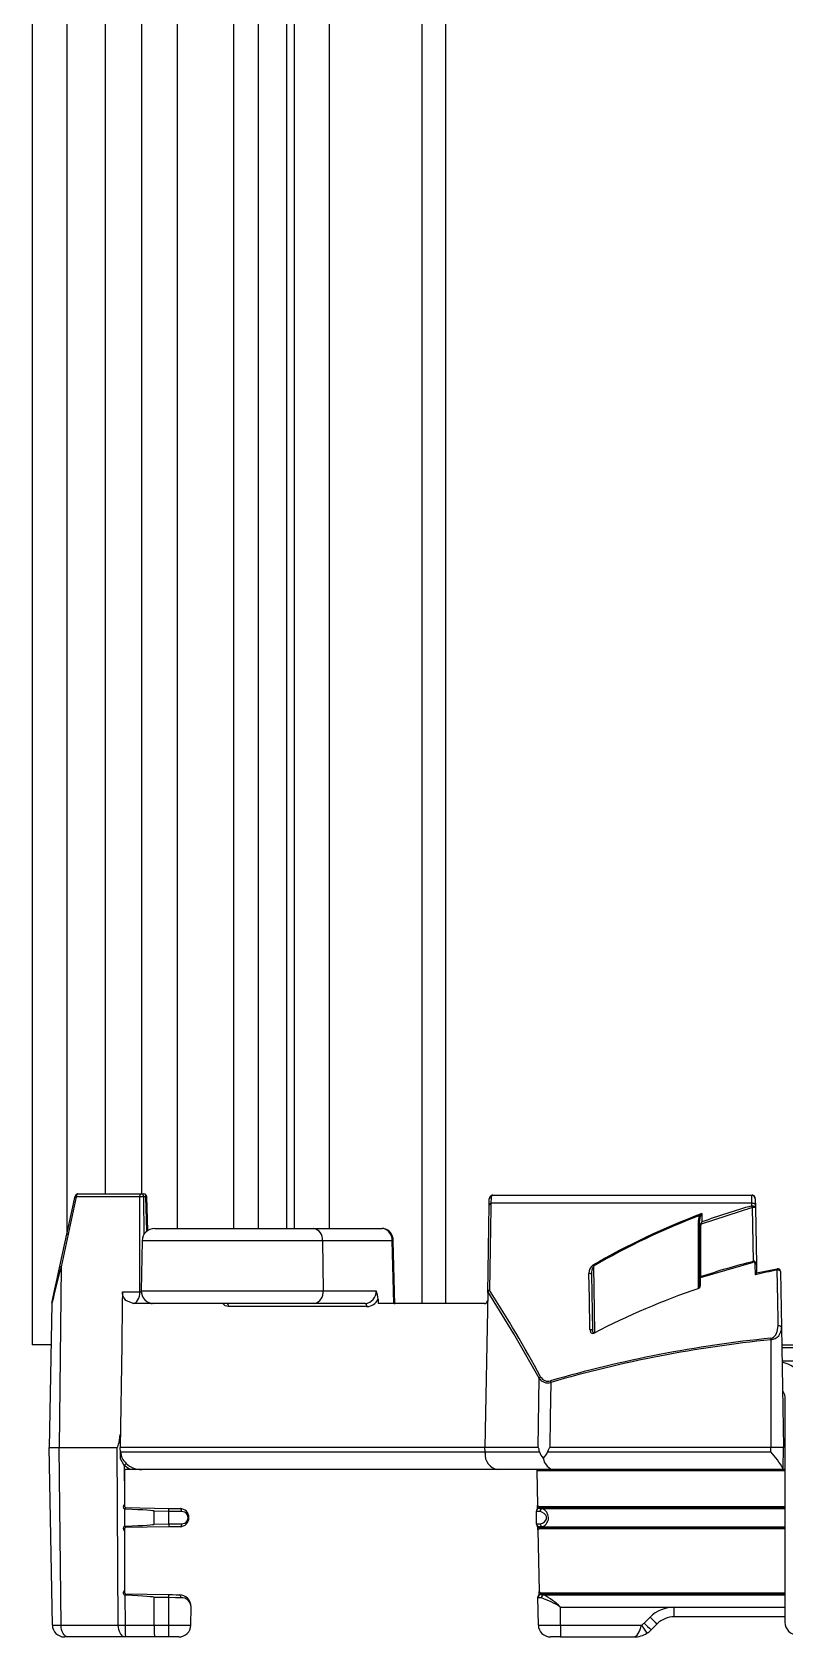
# Model space of a CAD drawing. Extents: x 6 to 134, y 1 to 99.
# Drawn here: x 52.95 to 56.7, y 70.18 to 78.19 of the extents above; entities that cross this region are included whole.
import ezdxf

# ---------------------------------------------------------------- set-up
doc = ezdxf.new("R2010")
doc.units = 0
doc.header["$MEASUREMENT"] = 0
doc.layers.add('OBJECT', color=7, linetype='CONTINUOUS')

msp = doc.modelspace()

# ---------------------------------------------------------------- linework, layer by layer
at = {"layer": 'OBJECT'}
for p, q in [((54.0739, 87.4091), (54.0739, 72.2201)), ((54.2146, 86.7008), (54.2146, 72.2201)), ((54.2534, 86.7008), (54.2534, 72.2201)), ((54.4284, 86.7012), (54.4284, 72.2201)), ((54.8907, 86.7012), (54.8907, 71.8451)), ((55.009, 86.702), (55.009, 71.8451)), ((53.1182, 79.1572), (53.1182, 72.1882)), ((52.9455, 78.9904), (52.9455, 71.6391)), ((53.3102, 78.4264), (53.3102, 72.3921)), ((53.4914, 78.4264), (53.4914, 72.3921)), ((53.6691, 78.4264), (53.6691, 72.2201)), ((53.9509, 78.4264), (53.9509, 72.2201)), ((53.0841, 72.0312), (53.1598, 72.3803)), ((53.1745, 72.3921), (53.4917, 72.3921)), ((53.4917, 72.3921), (53.5035, 72.3921)), ((56.5382, 72.3845), (55.2425, 72.3845)), ((56.5419, 72.3843), (56.5382, 72.3845)), ((53.1656, 72.3774), (53.09, 72.0283)), ((53.4829, 72.3774), (53.1656, 72.3774)), ((53.4837, 71.9041), (53.4829, 72.3774)), ((53.5139, 72.3774), (53.5021, 72.3774)), ((53.5021, 72.3774), (53.5024, 72.1879)), ((53.5182, 72.2064), (53.5139, 72.3774)), ((53.5227, 72.2097), (53.5185, 72.3775)), ((55.2192, 71.8986), (55.2269, 72.3374)), ((56.538, 72.3454), (55.2354, 72.3454)), ((56.5404, 72.3246), (56.2841, 72.2419)), ((56.5382, 72.3325), (56.538, 72.3454)), ((56.545, 72.057), (56.5404, 72.3246)), ((56.5551, 72.3374), (56.5554, 72.3246)), ((56.5554, 72.3246), (56.5603, 72.0398)), ((53.5574, 72.2201), (54.3505, 72.2201)), ((54.3505, 72.2201), (54.6919, 72.2201)), ((54.7017, 72.2189), (54.6919, 72.2201)), ((56.2713, 71.9205), (56.2713, 72.2565)), ((56.2763, 72.2289), (56.2763, 72.2566)), ((56.2763, 71.9751), (56.2763, 72.2289)), ((56.2813, 72.229), (56.2813, 71.9781)), ((53.4944, 72.1582), (53.4901, 71.9092)), ((54.395, 72.1582), (53.4944, 72.1582)), ((54.395, 72.1582), (54.3981, 71.9092)), ((54.743, 72.1582), (54.395, 72.1582)), ((54.7515, 71.8451), (54.743, 72.1582)), ((54.756, 71.8426), (54.7474, 72.1584)), ((53.09, 72.0283), (53.0807, 71.1271)), ((55.7376, 71.9907), (55.7425, 71.7106)), ((55.7469, 72.0312), (55.7527, 71.7015)), ((56.2813, 71.9752), (56.5451, 72.0522)), ((56.5603, 72.0398), (56.5611, 71.9971)), ((56.6634, 72.0174), (56.5611, 71.997)), ((56.5611, 71.9971), (56.5611, 71.997)), ((56.663, 72.0192), (56.663, 72.0192)), ((56.6809, 72.0048), (56.6858, 71.7261)), ((53.3966, 71.9041), (53.4837, 71.9041)), ((53.4901, 71.9092), (54.3981, 71.9092)), ((54.3981, 71.9092), (54.6633, 71.9092)), ((55.2192, 71.8986), (55.2058, 71.1271)), ((56.2763, 71.9302), (56.276, 71.929)), ((56.2763, 71.9302), (56.2763, 71.9751)), ((53.0438, 71.8437), (53.0313, 71.1271)), ((53.4517, 71.8451), (53.4496, 71.8452)), ((53.5531, 71.8451), (53.4517, 71.8451)), ((54.3535, 71.8451), (53.5531, 71.8451)), ((54.6164, 71.8299), (53.9265, 71.8299)), ((54.6077, 71.8451), (54.3535, 71.8451)), ((54.6722, 71.8672), (54.6722, 71.8451)), ((55.2036, 71.8451), (54.6722, 71.8451)), ((55.7425, 71.7124), (55.7425, 71.7106)), ((56.6327, 71.6645), (56.632, 71.1271)), ((56.6858, 71.7261), (56.6963, 71.1271)), ((53.0402, 71.6391), (52.9455, 71.6391)), ((56.6873, 71.6391), (56.7867, 71.6391)), ((57.6949, 71.6244), (56.6876, 71.6244)), ((56.6887, 71.5599), (57.6938, 71.5599)), ((55.4717, 71.1271), (55.4756, 71.4725)), ((56.7026, 71.375), (56.7026, 70.368)), ((53.3847, 71.1926), (53.3858, 71.1271)), ((53.0313, 71.1271), (53.0807, 71.1271)), ((53.0467, 70.2411), (53.0313, 71.1271)), ((53.0807, 71.1271), (53.3705, 71.1271)), ((53.0898, 70.2411), (53.0807, 71.1271)), ((53.3756, 70.2411), (53.3705, 71.1271)), ((55.2058, 71.1271), (53.3858, 71.1271)), ((53.3863, 71.1025), (53.3858, 71.1271)), ((53.3868, 71.0703), (53.3863, 71.1025)), ((53.3867, 71.1056), (55.2059, 71.1056)), ((55.2061, 71.1056), (55.2058, 71.1271)), ((55.4717, 71.1271), (55.2058, 71.1271)), ((55.2059, 71.1056), (55.2058, 71.1271)), ((55.2059, 71.1056), (55.2062, 71.1003)), ((55.2061, 71.1056), (55.4782, 71.1056)), ((55.5185, 71.1056), (56.6321, 71.1056)), ((56.632, 71.1271), (55.53, 71.1271)), ((56.6963, 71.1271), (56.632, 71.1271)), ((56.6321, 71.1056), (56.632, 71.1271)), ((56.6944, 71.0211), (56.6963, 71.1271)), ((53.4054, 71.0381), (53.3868, 71.0703)), ((53.4334, 71.0171), (53.4054, 71.0381)), ((53.4054, 71.0381), (53.4063, 70.8812)), ((56.6944, 71.0211), (56.6943, 71.0171)), ((53.4113, 71.0171), (53.4063, 71.0121)), ((53.4063, 71.0121), (53.4063, 70.8812)), ((53.4334, 71.0171), (53.4113, 71.0171)), ((53.4931, 71.0171), (53.4334, 71.0171)), ((55.2686, 71.0171), (53.4931, 71.0171)), ((55.549, 71.0171), (55.2686, 71.0171)), ((55.4645, 71.0171), (55.4648, 71.0121)), ((55.4648, 71.0121), (55.4678, 70.8381)), ((55.4648, 71.0121), (56.7026, 71.0121)), ((56.6943, 71.0171), (55.549, 71.0171)), ((56.7026, 71.0171), (56.6943, 71.0171)), ((53.4063, 70.8812), (53.4063, 70.8429)), ((53.4063, 70.8429), (53.4063, 70.832)), ((53.4063, 70.832), (53.4112, 70.827)), ((53.4066, 70.8206), (53.4071, 70.7335)), ((53.4111, 70.8195), (53.4066, 70.8206)), ((53.4112, 70.827), (53.6285, 70.8233)), ((53.5553, 70.7445), (53.5553, 70.8093)), ((53.6283, 70.808), (53.5553, 70.8093)), ((53.6283, 70.7457), (53.6283, 70.808)), ((55.4623, 70.808), (55.4623, 70.8099)), ((55.4634, 70.7457), (55.4623, 70.808)), ((55.4769, 70.832), (55.4773, 70.827)), ((55.4769, 70.832), (56.7026, 70.832)), ((55.4773, 70.827), (55.4773, 70.8233)), ((55.4773, 70.827), (56.7026, 70.827)), ((55.4932, 70.8223), (56.7026, 70.8223)), ((53.4112, 70.7272), (53.4063, 70.7222)), ((53.4063, 70.7222), (53.4063, 70.7109)), ((53.4063, 70.7109), (53.4063, 70.4128)), ((53.4071, 70.7335), (53.4111, 70.7343)), ((53.6285, 70.731), (53.4112, 70.7272)), ((53.5553, 70.7445), (53.6283, 70.7457)), ((55.4635, 70.7439), (55.4634, 70.7457)), ((55.47, 70.7159), (55.4754, 70.4081)), ((55.4784, 70.731), (55.4785, 70.7272)), ((55.4785, 70.7272), (55.4788, 70.7222)), ((55.4785, 70.7272), (56.7026, 70.7272)), ((55.4788, 70.7222), (56.7026, 70.7222)), ((55.4945, 70.732), (56.7026, 70.732)), ((53.4063, 70.4128), (53.4063, 70.402)), ((53.4063, 70.402), (53.4112, 70.397)), ((53.4091, 70.3898), (53.41, 70.2411)), ((53.4111, 70.3895), (53.4091, 70.3898)), ((53.4112, 70.397), (53.6285, 70.3933)), ((53.6283, 70.378), (53.5554, 70.3793)), ((53.5554, 70.2411), (53.5554, 70.3793)), ((53.6283, 70.2411), (53.6283, 70.378)), ((55.4698, 70.378), (55.4698, 70.3799)), ((55.4722, 70.2411), (55.4698, 70.378)), ((55.4844, 70.402), (55.4848, 70.397)), ((55.4844, 70.402), (56.7026, 70.402)), ((55.4848, 70.397), (55.4848, 70.3933)), ((55.4848, 70.397), (56.7026, 70.397)), ((55.4999, 70.3923), (56.7026, 70.3923)), ((53.7378, 70.2411), (53.7394, 70.3313)), ((55.5818, 70.2411), (55.5818, 70.3313)), ((55.5818, 70.3313), (56.7026, 70.3313)), ((56.1495, 70.2821), (56.1495, 70.3303)), ((56.1495, 70.3303), (56.7026, 70.3303)), ((56.7026, 70.368), (56.7026, 70.255)), ((53.0467, 70.2411), (53.0468, 70.2372)), ((53.0467, 70.2411), (53.0898, 70.2411)), ((53.0898, 70.2411), (53.3756, 70.2411)), ((53.41, 70.2411), (53.5554, 70.2411)), ((53.5554, 70.2411), (53.6283, 70.2411)), ((53.6283, 70.2411), (53.7378, 70.2411)), ((53.6283, 70.1821), (53.6283, 70.2411)), ((55.4722, 70.2411), (55.5818, 70.2411)), ((55.5818, 70.2411), (55.9877, 70.2411)), ((55.5818, 70.2411), (55.5818, 70.1821)), ((56.0003, 70.2511), (56.03, 70.2808)), ((56.0646, 70.247), (56.0349, 70.2173)), ((56.7026, 70.2821), (56.1495, 70.2821)), ((53.1251, 70.1821), (53.1067, 70.1821)), ((53.4109, 70.1821), (53.1251, 70.1821)), ((53.5558, 70.1821), (53.4109, 70.1821)), ((53.6283, 70.1821), (53.5558, 70.1821)), ((53.6778, 70.1821), (53.6283, 70.1821)), ((55.5818, 70.1821), (55.5322, 70.1821)), ((55.5818, 70.1821), (55.9501, 70.1821))]:
    msp.add_line(p, q, dxfattribs=at)
at = {"layer": 'OBJECT', "flags": 128}
for points in [[(53.1745, 72.3921), (53.1728, 72.3919), (53.1711, 72.391), (53.1696, 72.3897), (53.1683, 72.3878), (53.1672, 72.3856), (53.1664, 72.3831), (53.1658, 72.3803), (53.1656, 72.3774)], [(53.4829, 72.3774), (53.4831, 72.3803), (53.4836, 72.3831), (53.4845, 72.3856), (53.4855, 72.3878), (53.4869, 72.3897), (53.4884, 72.391), (53.49, 72.3919), (53.4917, 72.3921)], [(55.2384, 72.3835), (55.2373, 72.373), (55.2354, 72.3454)], [(55.2368, 72.384), (55.2369, 72.384), (55.2375, 72.384), (55.2384, 72.3835)], [(56.538, 72.3454), (56.538, 72.3666), (56.5382, 72.3845)], [(56.5391, 72.386), (56.5391, 72.386), (56.5386, 72.3856), (56.5382, 72.3845)], [(56.5439, 72.3851), (56.5417, 72.3857), (56.5391, 72.3857)], [(56.5431, 72.3854), (56.5431, 72.3854), (56.5426, 72.3851), (56.5419, 72.3843)], [(55.2269, 72.3374), (55.2273, 72.3618), (55.2274, 72.3671)], [(55.2354, 72.3454), (55.235, 72.3213), (55.2335, 72.225), (55.2283, 71.9123)], [(56.5551, 72.3374), (56.5548, 72.3392), (56.5537, 72.3408), (56.5521, 72.3423), (56.5499, 72.3436), (56.5473, 72.3446), (56.5443, 72.3452), (56.5412, 72.3455), (56.538, 72.3454)], [(56.5382, 72.3325), (56.5414, 72.3326), (56.5445, 72.3324), (56.5475, 72.3317), (56.5501, 72.3308), (56.5523, 72.3295), (56.554, 72.328), (56.555, 72.3264), (56.5554, 72.3246)], [(56.5546, 72.3671), (56.5548, 72.3562), (56.5551, 72.3374)], [(56.2713, 72.2565), (56.2744, 72.2765), (56.2781, 72.2843)], [(56.2814, 72.2823), (56.2787, 72.2751), (56.2763, 72.2566)], [(56.2841, 72.2419), (56.2829, 72.239), (56.2813, 72.229)], [(56.2883, 72.2941), (56.2882, 72.294), (56.2814, 72.2823)], [(56.2883, 72.2941), (56.2883, 72.2692), (56.2883, 72.2681), (56.2883, 72.2524)], [(53.09, 72.0283), (53.0828, 71.9996), (53.0547, 71.8874), (53.05, 71.8686), (53.0459, 71.8521), (53.0444, 71.8463), (53.0438, 71.8438), (53.0438, 71.8437)], [(53.0441, 71.8466), (53.0459, 71.8546), (53.051, 71.8783), (53.0593, 71.9168), (53.0705, 71.9685), (53.0841, 72.0312)], [(55.7246, 71.996), (55.7269, 71.9963), (55.7292, 71.9963), (55.7314, 71.9959), (55.7335, 71.9953), (55.7352, 71.9944), (55.7365, 71.9933), (55.7373, 71.9921), (55.7376, 71.9907)], [(55.7296, 71.7159), (55.7268, 71.8721), (55.7246, 71.996)], [(56.2797, 71.9798), (56.2797, 71.9798), (56.2797, 71.9796), (56.28, 71.9789), (56.2803, 71.9778)], [(56.5439, 72.057), (56.5439, 72.057), (56.544, 72.0567), (56.5442, 72.0559), (56.5444, 72.0548)], [(56.5547, 72.0425), (56.5528, 72.0503), (56.5514, 72.0524), (56.5493, 72.0541), (56.5474, 72.0549), (56.5453, 72.055), (56.5444, 72.0548)], [(56.5556, 71.9891), (56.5555, 71.9974), (56.5549, 72.0308), (56.5547, 72.0425)], [(56.6692, 71.734), (56.6688, 71.7591), (56.667, 71.8594), (56.6643, 72.0127)], [(56.6809, 72.0048), (56.6806, 72.0065), (56.6796, 72.0081), (56.678, 72.0095), (56.6759, 72.0108), (56.6734, 72.0117), (56.6705, 72.0124), (56.6674, 72.0127), (56.6643, 72.0127)], [(53.3966, 71.9041), (53.3958, 71.8451), (53.3929, 71.6391), (53.3858, 71.1271)], [(53.4496, 71.8452), (53.4137, 71.8602), (53.403, 71.875), (53.3991, 71.8852), (53.397, 71.8959), (53.3966, 71.9041)], [(53.4496, 71.8452), (53.4563, 71.8466), (53.4626, 71.8502), (53.4684, 71.8558), (53.4736, 71.8631), (53.4778, 71.8719), (53.4809, 71.8819), (53.4829, 71.8928), (53.4837, 71.9041)], [(55.4756, 71.4725), (55.3503, 71.6938), (55.2205, 71.9058)], [(56.2803, 71.9778), (56.2803, 71.9695), (56.2803, 71.9329)], [(53.9265, 71.8299), (53.9099, 71.8343), (53.8975, 71.8451)], [(54.6164, 71.8299), (54.6162, 71.8328), (54.6158, 71.8357), (54.615, 71.8383), (54.6139, 71.8406), (54.6126, 71.8425), (54.6111, 71.844), (54.6094, 71.8448), (54.6077, 71.8451)], [(55.7296, 71.7159), (55.7319, 71.7162), (55.7342, 71.7161), (55.7364, 71.7158), (55.7384, 71.7151), (55.7401, 71.7142), (55.7414, 71.7132), (55.7422, 71.7119), (55.7425, 71.7106)], [(55.7296, 71.7159), (55.7325, 71.7033), (55.7352, 71.6997), (55.7392, 71.6971), (55.7427, 71.6964), (55.7465, 71.6968), (55.75, 71.6982)], [(55.7482, 71.7016), (55.7481, 71.7016), (55.747, 71.7011), (55.7465, 71.701), (55.7461, 71.7009), (55.7458, 71.7009), (55.7457, 71.701), (55.7445, 71.7021), (55.7429, 71.7066), (55.7427, 71.7107)], [(56.6321, 71.6724), (56.6334, 71.6726), (56.6403, 71.6747), (56.6477, 71.6793), (56.6568, 71.6896), (56.6646, 71.7053), (56.6692, 71.734)], [(56.6858, 71.7261), (56.6855, 71.7278), (56.6845, 71.7294), (56.6829, 71.7309), (56.6808, 71.7321), (56.6783, 71.7331), (56.6754, 71.7338), (56.6724, 71.7341), (56.6692, 71.734)], [(55.5336, 71.4516), (55.5316, 71.2764), (55.53, 71.1271)], [(56.6914, 71.4088), (56.7002, 71.3916), (56.7026, 71.375)], [(53.3863, 71.1025), (53.3867, 71.1052), (53.3867, 71.1056)], [(55.2063, 71.0994), (55.2062, 71.1015), (55.2062, 71.1035), (55.2061, 71.1056)], [(55.4782, 71.1056), (55.4768, 71.1134), (55.4757, 71.1187), (55.4747, 71.1221), (55.4735, 71.1254), (55.4728, 71.1265), (55.4722, 71.127), (55.4717, 71.1271)], [(55.5185, 71.1056), (55.5137, 71.0964), (55.4959, 71.0746)], [(55.53, 71.1271), (55.5288, 71.1269), (55.5274, 71.126), (55.5254, 71.1237), (55.5208, 71.1133), (55.5185, 71.1056)], [(55.4959, 71.0746), (55.5035, 71.053), (55.5163, 71.0335), (55.5332, 71.0207), (55.5487, 71.0171), (55.549, 71.0171)], [(53.6916, 70.807), (53.6641, 70.8074), (53.6283, 70.808)], [(53.6285, 70.8233), (53.6479, 70.8229), (53.6665, 70.8226), (53.6839, 70.8223)], [(53.6916, 70.807), (53.6915, 70.81), (53.6911, 70.8128), (53.6904, 70.8154), (53.6895, 70.8178), (53.6883, 70.8197), (53.6869, 70.8211), (53.6855, 70.822), (53.6839, 70.8223)], [(55.4805, 70.807), (55.4679, 70.8074), (55.4623, 70.808)], [(55.4818, 70.7467), (55.4921, 70.7495), (55.5024, 70.7563), (55.5092, 70.7638), (55.5125, 70.7703), (55.5134, 70.7763), (55.5124, 70.7823), (55.5089, 70.7892), (55.5011, 70.7976), (55.4895, 70.8048), (55.4805, 70.807)], [(53.6283, 70.7457), (53.6583, 70.7462), (53.6917, 70.7467)], [(53.6839, 70.732), (53.6666, 70.7317), (53.6479, 70.7314), (53.6285, 70.731)], [(53.6917, 70.7467), (53.6915, 70.7438), (53.6911, 70.7411), (53.6904, 70.7386), (53.6894, 70.7363), (53.6882, 70.7345), (53.6869, 70.7331), (53.6854, 70.7323), (53.6839, 70.732)], [(55.4634, 70.7457), (55.4673, 70.7462), (55.4818, 70.7467)], [(53.6882, 70.3771), (53.6607, 70.3775), (53.6283, 70.378)], [(53.6285, 70.3933), (53.6467, 70.3929), (53.6642, 70.3926), (53.6804, 70.3923)], [(53.6882, 70.3771), (53.6881, 70.38), (53.6877, 70.3829), (53.687, 70.3855), (53.6861, 70.3878), (53.6849, 70.3897), (53.6835, 70.3911), (53.682, 70.392), (53.6804, 70.3923)], [(55.4873, 70.3771), (55.4746, 70.3775), (55.4698, 70.378)], [(53.1251, 70.1821), (53.1183, 70.1833), (53.1117, 70.1866), (53.1057, 70.192), (53.1004, 70.1993), (53.096, 70.2083), (53.0927, 70.2184), (53.0906, 70.2295), (53.0898, 70.2411)], [(53.4109, 70.1821), (53.4041, 70.1833), (53.3975, 70.1866), (53.3915, 70.192), (53.3861, 70.1993), (53.3817, 70.2083), (53.3785, 70.2184), (53.3764, 70.2295), (53.3756, 70.2411)], [(55.9501, 70.1821), (55.9502, 70.1821), (55.9534, 70.1826), (55.9559, 70.1834), (55.9657, 70.1916), (55.9749, 70.2066), (55.9804, 70.2192), (55.9875, 70.2404), (55.9877, 70.2411)]]:
    msp.add_lwpolyline(points, dxfattribs=at)
at = {"layer": 'OBJECT'}
for centre, radius, start, end in [((53.1745, 72.3771), 0.015, 90, 167.77), ((53.1669, 72.3872), 0.00992, 224.2564, 262.69519), ((53.489, 72.3792), 0.0133, 352.37968, 78.12903), ((53.5035, 72.3771), 0.015, 1.42651, 90), ((53.5008, 72.3792), 0.0133, 352.37915, 78.12918), ((55.2461, 72.3677), 0.0187, 119.82136, 181.98822), ((55.2452, 72.3671), 0.0177, 112.46802, 179.94137), ((55.2441, 72.3717), 0.0142, 85.98344, 120.60887), ((55.2429, 72.3748), 0.00979, 92.14033, 117.27983), ((55.2453, 72.3825), 0.00345, 92.55771, 144.03413), ((56.537, 72.3674), 0.0176, 359.02195, 73.80218), ((56.5379, 72.3691), 0.0169, 352.96009, 72.13913), ((53.4925, 71.8223), 0.5552, 89.00744, 90.99256), ((53.5369, 71.5363), 0.8414, 91.25386, 91.56561), ((55.2366, 72.3355), 0.00993, 96.95331, 168.6327), ((57.3212, 69.4601), 2.9772, 105.24713, 110.29869), ((53.94, 71.6173), 2.6949, 15.21735, 15.39162), ((56.5479, 72.1143), 0.2105, 87.95803, 92.04197), ((53.5574, 72.1571), 0.063, 90, 179), ((54.3396, 72.1653), 0.0559, 352.70027, 78.77274), ((54.6812, 72.1606), 0.0618, 357.83241, 70.69141), ((57.571, 68.8796), 3.6475, 110.5885, 120.06034), ((57.5663, 68.8963), 3.6247, 110.8179, 120.12866), ((56.2725, 72.3264), 0.0699, 268.97186, 273.07156), ((56.3029, 72.2293), 0.0266, 147.17581, 180.86995), ((56.28, 72.1605), 0.0685, 88.90268, 93.08704), ((56.3643, 72.2051), 0.117, 130.48067, 137.42911), ((56.3977, 72.4777), 0.2274, 238.2625, 239.23334), ((56.3193, 72.2168), 0.0472, 131.02884, 145.28318), ((56.1869, 72.0578), 0.2081, 62.15765, 63.26805), ((56.3395, 72.2259), 0.0576, 152.54991, 163.881), ((54.6918, 72.1636), 0.0554, 354.56194, 80.88077), ((54.7379, 72.3757), 0.2175, 271.35134, 272.50785), ((53.0912, 72.0381), 0.00989, 224.1978, 262.7538), ((55.7701, 71.9992), 0.0456, 125.03276, 183.98703), ((55.804, 71.9968), 0.0667, 148.92103, 185.2384), ((54.7187, 71.4434), 1.1844, 29.757, 30.05111), ((56.2813, 71.9751), 0.005, 108.72288, 180), ((57.2873, 69.0152), 3.1291, 103.73273, 108.7719), ((56.5459, 72.0425), 0.0145, 349.55195, 97.77376), ((56.556, 72.0379), 0.00475, 23.8855, 106.25367), ((57.2356, 69.118), 2.9504, 101.16401, 103.32389), ((56.5395, 72.0059), 0.0233, 313.65226, 337.68155), ((56.666, 72.0045), 0.015, 1, 101.19204), ((56.9062, 72.0623), 0.2469, 190.05283, 191.60018), ((53.5531, 71.9081), 0.063, 179, 270), ((54.3421, 71.9006), 0.0566, 281.61374, 8.79668), ((54.602, 71.9063), 0.0614, 275.34045, 2.76762), ((54.5213, 71.8574), 0.1512, 3.70697, 20.05472), ((55.2355, 71.8994), 0.0163, 156.64106, 182.81922), ((55.2357, 71.8954), 0.0184, 113.7979, 145.48883), ((49.3996, 68.1769), 6.9229, 28.50199, 32.65427), ((57.5338, 68.239), 3.8921, 108.91347, 117.27907), ((56.2626, 71.9361), 0.018, 302.2394, 349.64787), ((56.237, 71.9424), 0.0413, 328.59348, 340.96317), ((55.9741, 71.9648), 0.3013, 351.62483, 352.498), ((56.2713, 71.9303), 0.005, 288.08432, 359.98974), ((56.28, 71.9739), 0.00391, 85.21041, 162.56117), ((56.28, 71.929), 0.00391, 85.16369, 162.5197), ((53.0588, 71.8434), 0.015, 167.77, 179), ((53.5451, 71.8773), 0.0321, 235.06996, 269.03425), ((53.913, 71.8316), 0.0137, 352.55881, 81.09496), ((54.6133, 71.8949), 0.0651, 272.73023, 334.76274), ((55.2036, 71.8601), 0.015, 269.98834, 359.00673), ((57.2526, 65.5156), 6.188, 95.75514, 106.14475), ((57.2528, 65.518), 6.1777, 95.76138, 106.1589), ((55.8183, 71.734), 0.0772, 204.77756, 207.63607), ((56.817, 71.6827), 0.1852, 183.19201, 185.64507), ((56.6263, 71.7237), 0.0596, 276.17429, 2.32622), ((56.6505, 71.3793), 0.1771, 358.62489, 77.48544), ((55.4927, 71.4632), 0.0195, 118.34096, 151.63088), ((55.5188, 71.5016), 0.0521, 213.92638, 286.50201), ((55.5196, 71.4976), 0.04, 205.4179, 287.98283), ((55.5928, 71.4681), 0.0615, 188.00351, 195.53613), ((53.4692, 71.1103), 0.0826, 183.27205, 229.27253), ((55.2829, 71.0927), 0.0769, 174.99157, 259.33126), ((55.5434, 71.1224), 0.0673, 194.47972, 225.19534), ((56.2096, 70.7284), 0.5664, 31.12418, 41.75833), ((55.4857, 68.9053), 2.9793, 134.02011, 134.28638), ((53.4919, 71.1284), 0.1113, 226.48709, 270.64233), ((53.4123, 70.8318), 0.0126, 118.53009, 243.26514), ((48.7245, 70.9026), 4.6873, 358.98429, 359.07624), ((41.2746, 71.0276), 12.3557, 358.98177, 359.05254), ((53.6831, 70.7771), 0.0452, 270.99955, 89.00045), ((53.6944, 70.7769), 0.0303, 264.77284, 95.38112), ((55.4773, 70.8083), 0.015, 90.00563, 180.98859), ((55.501, 70.878), 0.0519, 230.24094, 242.31612), ((55.3846, 70.8309), 0.0836, 355.05001, 4.92546), ((55.4773, 70.812), 0.015, 89.99972, 128.91225), ((55.4947, 70.8082), 0.0142, 95.81649, 184.57735), ((55.4724, 70.7768), 0.05, 296.21202, 65.36669), ((53.4124, 70.722), 0.0126, 114.60082, 241.06296), ((57.7508, 70.8088), 4.3404, 180.98413, 181.07754), ((65.689, 70.9526), 12.0625, 180.98273, 181.05274), ((55.4784, 70.746), 0.015, 181.00257, 270.00237), ((55.4785, 70.7422), 0.015, 233.07894, 269.99802), ((55.3986, 70.7205), 0.0715, 356.24247, 7.78813), ((55.5065, 70.6744), 0.0552, 120.05905, 131.39436), ((55.4959, 70.746), 0.0141, 177.10093, 264.25895), ((53.4128, 70.4019), 0.0127, 120.82653, 253.23292), ((48.6656, 70.4736), 4.7462, 358.98515, 359.07599), ((41.2272, 70.5984), 12.403, 358.9819, 359.05241), ((53.6794, 70.3324), 0.06, 358.99869, 89.00088), ((53.6921, 70.33), 0.0473, 1.64362, 94.72609), ((55.4848, 70.3783), 0.015, 89.99646, 180.99748), ((55.5103, 70.4507), 0.0551, 230.60241, 241.955), ((55.3921, 70.4009), 0.0836, 355.05463, 4.91848), ((55.4848, 70.382), 0.015, 90.01882, 128.88104), ((55.5014, 70.3782), 0.0142, 95.96145, 184.65603), ((55.2931, 70.0297), 0.4175, 46.26037, 60.30585), ((55.3391, 69.9509), 0.4512, 57.47235, 70.8362), ((56.1495, 70.1613), 0.169, 90, 135), ((53.1067, 70.2421), 0.06, 181, 270), ((53.3928, 73.1399), 2.8989, 269.66027, 270.33973), ((54.4034, 70.2265), 0.9935, 179.15989, 182.56049), ((53.6778, 70.2421), 0.06, 270, 359), ((55.5322, 70.2421), 0.06, 181, 270), ((55.9501, 70.3013), 0.071, 302.02959, 315), ((57.0973, 70.9211), 1.3014, 211.50481, 213.63043), ((56.7002, 70.934), 0.9779, 224.29703, 227.13303), ((55.9501, 70.3021), 0.12, 302.02959, 315), ((56.7284, 70.9622), 0.9758, 224.29405, 227.13626), ((56.1495, 70.1621), 0.12, 90, 135), ((56.7651, 70.255), 0.0625, 180, 0), ((55.9502, 70.3017), 0.1196, 269.94264, 302.08559)]:
    msp.add_arc(centre, radius, start, end, dxfattribs=at)
for centre, major_axis, ratio, start_param, end_param in [((53.4925, 71.9051), (0.015, -0.0001), 0.090892, 4.084945, 4.563011), ((53.3958, 72.8461), (0.0253, 1.719), 0.028233, 3.142009, 3.418861), ((52.5386, 70.8273), (1.0167, -0.018), 0.014749, 0.000263, 0.53947), ((55.4772, 70.8151), (0.0112, 0.0137), 0.717761, 1.529757, 2.438481), ((55.5818, 70.8233), (0.1044, 0), 0.017455, 3.141897, 3.700741), ((52.5386, 70.727), (1.0167, 0.0175), 0.014749, 5.743706, 6.282934), ((55.4785, 70.7391), (-0.0117, 0.0133), 0.717763, 0.703088, 1.612002), ((55.5818, 70.731), (0.1033, 0), 0.017455, 2.576577, 3.141897), ((52.5387, 70.3973), (1.0167, -0.018), 0.014749, 0.000263, 0.539576), ((55.4847, 70.3851), (0.0112, 0.0137), 0.717761, 1.528887, 2.438481), ((55.5818, 70.3933), (0.0969, 0), 0.017455, 3.141897, 3.707047), ((53.5558, 70.2421), (0, 0.06), 0.007377, 1.58825, 3.141593)]:
    msp.add_ellipse(centre, major_axis=major_axis, ratio=ratio, start_param=start_param, end_param=end_param, dxfattribs=at)

doc.saveas('drawing.dxf')
